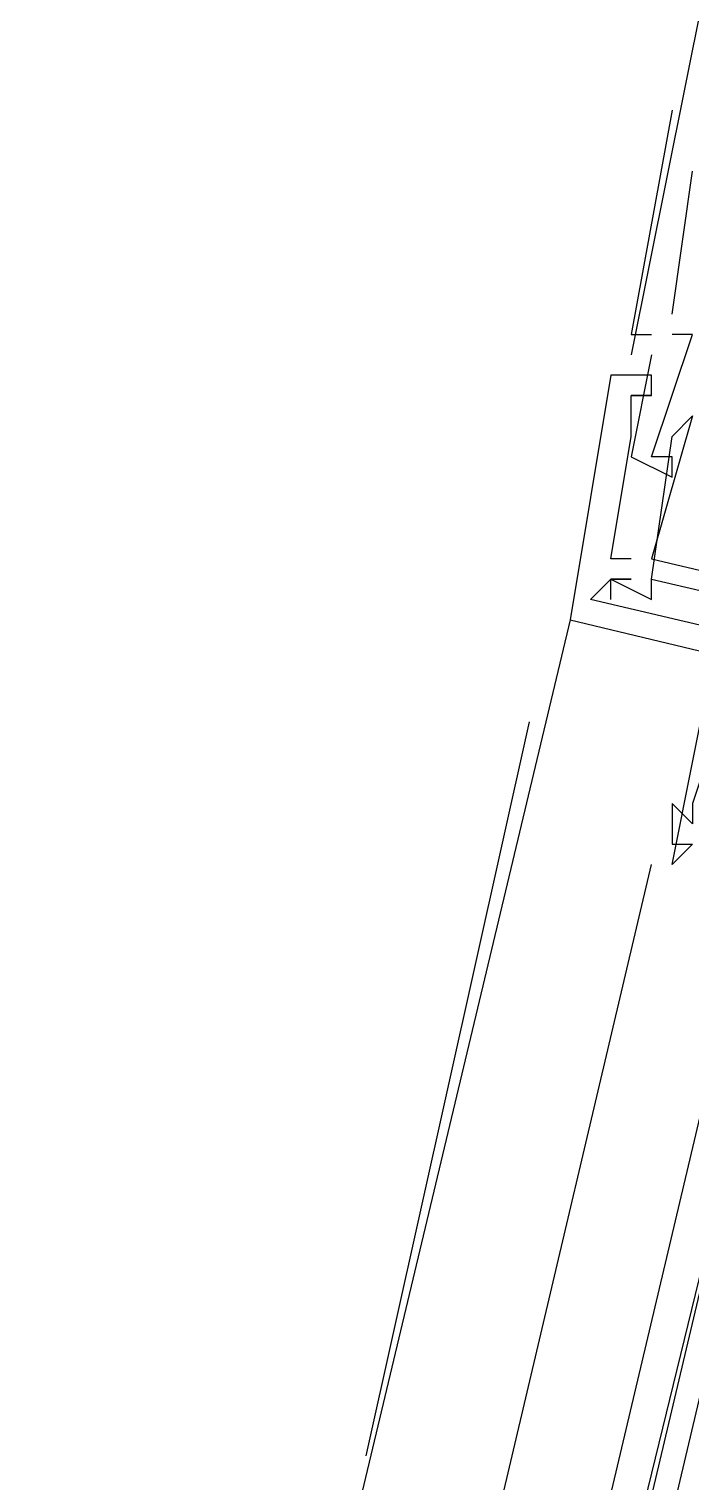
# Model space of a CAD drawing. Header units: feet. Extents: x -84 to 198, y -22 to 181.
# Drawn here: x 120.567 to 120.999, y 90.241 to 91.191 of the extents above; entities that cross this region are included whole.
import ezdxf

# ---------------------------------------------------------------- set-up
doc = ezdxf.new("R2010")
doc.units = ezdxf.units.FT
doc.layers.add('A-LINEA', color=7, linetype='CONTINUOUS')

msp = doc.modelspace()

# ---------------------------------------------------------------- linework, layer by layer
at = {"layer": 'A-LINEA'}
for p, q in [((121.0267, 91.3111), (120.96, 90.9778)), ((120.9867, 91.1378), (120.9867, 91.1378)), ((120.9867, 91.1378), (120.9867, 91.1378)), ((120.9867, 91.1378), (120.9867, 91.1378)), ((120.9867, 91.0044), (121, 91.0978)), ((120.9867, 91.0044), (121, 91.0978)), ((120.9867, 91.0044), (121, 91.0978)), ((120.9867, 91.0044), (120.9867, 91.0044)), ((120.9867, 91.0044), (120.9867, 91.0044)), ((120.9867, 91.0044), (120.9867, 91.0044)), ((120.96, 90.9911), (120.96, 90.9911)), ((120.96, 90.9911), (120.96, 90.9911)), ((120.96, 90.9911), (120.96, 90.9911)), ((120.9733, 90.9911), (120.9733, 90.9911)), ((120.9733, 90.9911), (120.9733, 90.9911)), ((120.9733, 90.9911), (120.9733, 90.9911)), ((120.9867, 90.9911), (120.9867, 90.9911)), ((120.9867, 90.9911), (120.9867, 90.9911)), ((120.9867, 90.9911), (120.9867, 90.9911)), ((120.9733, 90.9778), (120.9733, 90.9778)), ((120.9733, 90.9778), (120.9733, 90.9778)), ((120.9733, 90.9778), (120.9733, 90.9778)), ((120.9467, 90.9644), (120.9467, 90.9644)), ((120.9467, 90.9644), (120.9467, 90.9644)), ((120.9467, 90.9644), (120.9467, 90.9644)), ((120.9733, 90.9644), (120.9733, 90.9644)), ((120.9733, 90.9644), (120.9733, 90.9644)), ((120.9733, 90.9644), (120.9733, 90.9644)), ((120.96, 90.9511), (120.96, 90.9511)), ((120.96, 90.9511), (120.96, 90.9511)), ((120.96, 90.9511), (120.96, 90.9511)), ((120.96, 90.9511), (120.96, 90.9511)), ((120.96, 90.9511), (120.96, 90.9511)), ((120.96, 90.9511), (120.96, 90.9511)), ((120.9733, 90.9511), (120.9733, 90.9511)), ((120.9733, 90.9511), (120.9733, 90.9511)), ((120.9733, 90.9511), (120.9733, 90.9511)), ((120.9733, 90.9511), (120.9733, 90.9511)), ((120.9733, 90.9511), (120.9733, 90.9511)), ((120.9733, 90.9511), (120.9733, 90.9511)), ((120.96, 90.9378), (120.96, 90.9378)), ((120.96, 90.9378), (120.96, 90.9378)), ((120.96, 90.9378), (120.96, 90.9378)), ((120.96, 90.9244), (120.96, 90.9244)), ((120.96, 90.9244), (120.96, 90.9244)), ((120.96, 90.9244), (120.96, 90.9244)), ((120.96, 90.9244), (120.96, 90.9244)), ((120.96, 90.9244), (120.96, 90.9244)), ((120.96, 90.9244), (120.96, 90.9244)), ((120.9867, 90.9244), (120.9867, 90.9244)), ((120.9867, 90.9244), (120.9867, 90.9244)), ((120.9867, 90.9244), (120.9867, 90.9244)), ((120.96, 90.9111), (120.96, 90.9111)), ((120.96, 90.9111), (120.96, 90.9111)), ((120.96, 90.9111), (120.96, 90.9111)), ((120.9733, 90.9111), (120.9733, 90.9111)), ((120.9733, 90.9111), (120.9733, 90.9111)), ((120.9733, 90.9111), (120.9733, 90.9111)), ((120.9867, 90.9111), (120.9867, 90.9111)), ((120.9867, 90.9111), (120.9867, 90.9111)), ((120.9867, 90.9111), (120.9867, 90.9111)), ((120.9867, 90.8978), (120.9867, 90.8978)), ((120.9867, 90.8978), (120.9867, 90.8978)), ((120.9867, 90.8978), (120.9867, 90.8978)), ((120.9467, 90.8444), (120.9467, 90.8444)), ((120.9467, 90.8444), (120.9467, 90.8444)), ((120.9467, 90.8444), (120.9467, 90.8444)), ((120.96, 90.8444), (120.96, 90.8444)), ((120.96, 90.8444), (120.96, 90.8444)), ((120.96, 90.8444), (120.96, 90.8444)), ((120.9733, 90.8444), (120.9733, 90.8444)), ((120.9733, 90.8444), (120.9733, 90.8444)), ((120.9733, 90.8444), (120.9733, 90.8444)), ((120.9467, 90.8311), (120.9467, 90.8311)), ((120.9467, 90.8311), (120.9467, 90.8311)), ((120.9467, 90.8311), (120.9467, 90.8311)), ((120.9467, 90.8311), (120.9467, 90.8311)), ((120.9467, 90.8311), (120.9467, 90.8311)), ((120.9467, 90.8311), (120.9467, 90.8311)), ((120.9467, 90.8311), (120.9467, 90.8311)), ((120.9467, 90.8311), (120.9467, 90.8311)), ((120.9467, 90.8311), (120.9467, 90.8311)), ((120.96, 90.8311), (120.96, 90.8311)), ((120.96, 90.8311), (120.96, 90.8311)), ((120.96, 90.8311), (120.96, 90.8311)), ((120.96, 90.8311), (120.96, 90.8311)), ((120.96, 90.8311), (120.96, 90.8311)), ((120.96, 90.8311), (120.96, 90.8311)), ((120.9733, 90.8311), (120.9733, 90.8311)), ((120.9733, 90.8311), (120.9733, 90.8311)), ((120.9733, 90.8311), (120.9733, 90.8311)), ((120.9733, 90.8311), (120.9733, 90.8311)), ((120.9733, 90.8311), (120.9733, 90.8311)), ((120.9733, 90.8311), (120.9733, 90.8311)), ((120.9333, 90.8178), (120.9333, 90.8178)), ((120.9333, 90.8178), (120.9333, 90.8178)), ((120.9333, 90.8178), (120.9333, 90.8178)), ((120.9467, 90.8178), (120.9467, 90.8178)), ((120.9467, 90.8178), (120.9467, 90.8178)), ((120.9467, 90.8178), (120.9467, 90.8178)), ((120.9733, 90.8178), (120.9733, 90.8178)), ((120.9733, 90.8178), (120.9733, 90.8178)), ((120.9733, 90.8178), (120.9733, 90.8178)), ((120.92, 90.8044), (119.2667, 83.8711)), ((120.92, 90.8044), (120.92, 90.8044)), ((120.92, 90.8044), (120.92, 90.8044)), ((120.92, 90.8044), (120.92, 90.8044)), ((120.8933, 90.7378), (120.7867, 90.2578)), ((120.9867, 90.6844), (120.9867, 90.6844)), ((120.9867, 90.6844), (120.9867, 90.6844)), ((120.9867, 90.6844), (120.9867, 90.6844)), ((120.9867, 90.6578), (120.9867, 90.6578)), ((120.9867, 90.6578), (120.9867, 90.6578)), ((120.9867, 90.6578), (120.9867, 90.6578)), ((120.5867, 89.0044), (120.9733, 90.6444)), ((120.9867, 90.6444), (120.9867, 90.6444)), ((120.9867, 90.6444), (120.9867, 90.6444)), ((120.9867, 90.6444), (120.9867, 90.6444))]:
    msp.add_line(p, q, dxfattribs=at)
for points in [[(120.9867, 91.1378), (120.96, 90.9911), (120.9733, 90.9911)], [(120.9867, 91.1378), (120.96, 90.9911), (120.9733, 90.9911)], [(120.9867, 91.1378), (120.96, 90.9911), (120.9733, 90.9911)], [(120.9733, 90.9778), (120.96, 90.9111), (120.9867, 90.8978), (120.9867, 90.9111), (120.9733, 90.9111), (121, 90.9911), (120.9867, 90.9911)], [(120.9733, 90.9778), (120.96, 90.9111), (120.9867, 90.8978), (120.9867, 90.9111), (120.9733, 90.9111), (121, 90.9911), (120.9867, 90.9911)], [(120.9733, 90.9778), (120.96, 90.9111), (120.9867, 90.8978), (120.9867, 90.9111), (120.9733, 90.9111), (121, 90.9911), (120.9867, 90.9911)], [(120.9733, 90.9511), (120.9733, 90.9644), (120.9467, 90.9644), (120.92, 90.8044), (121.5867, 90.6444)], [(120.9733, 90.9511), (120.9733, 90.9644), (120.9467, 90.9644), (120.92, 90.8044), (121.5867, 90.6444)], [(120.9733, 90.9511), (120.9733, 90.9644), (120.9467, 90.9644), (120.92, 90.8044), (121.5867, 90.6444)], [(120.96, 90.9244), (120.96, 90.9511), (120.9733, 90.9511), (120.96, 90.9511)], [(120.96, 90.9244), (120.96, 90.9511), (120.9733, 90.9511), (120.96, 90.9511)], [(120.96, 90.9244), (120.96, 90.9511), (120.9733, 90.9511), (120.96, 90.9511)], [(120.96, 90.8444), (120.9467, 90.8444), (120.96, 90.9244), (120.96, 90.9378)], [(120.96, 90.8444), (120.9467, 90.8444), (120.96, 90.9244), (120.96, 90.9378)], [(120.96, 90.8444), (120.9467, 90.8444), (120.96, 90.9244), (120.96, 90.9378)], [(120.9733, 90.8311), (120.9867, 90.9244), (121, 90.9378), (120.9733, 90.8444), (121.48, 90.7244), (121.4933, 90.8178), (121.4933, 90.8178)], [(120.9733, 90.8311), (120.9867, 90.9244), (121, 90.9378), (120.9733, 90.8444), (121.48, 90.7244), (121.4933, 90.8178), (121.4933, 90.8178)], [(120.9733, 90.8311), (120.9867, 90.9244), (121, 90.9378), (120.9733, 90.8444), (121.48, 90.7244), (121.4933, 90.8178), (121.4933, 90.8178)], [(120.96, 90.8311), (120.9467, 90.8311), (120.9333, 90.8178)], [(120.9333, 90.8178), (120.9467, 90.8311), (120.96, 90.8311)], [(120.96, 90.8311), (120.9467, 90.8311), (120.9333, 90.8178)], [(120.9333, 90.8178), (120.9467, 90.8311), (120.96, 90.8311)], [(120.96, 90.8311), (120.9467, 90.8311), (120.9333, 90.8178)], [(120.9333, 90.8178), (120.9467, 90.8311), (120.96, 90.8311)], [(120.9467, 90.8178), (120.9467, 90.8178), (120.9467, 90.8311), (120.9733, 90.8178), (120.9733, 90.8311), (121.3733, 90.7378), (121.3733, 90.7244), (121.3867, 90.7244), (121.3867, 90.7378), (121.48, 90.7244)], [(120.9467, 90.8178), (120.9467, 90.8178), (120.9467, 90.8311), (120.9733, 90.8178), (120.9733, 90.8311), (121.3733, 90.7378), (121.3733, 90.7244), (121.3867, 90.7244), (121.3867, 90.7378), (121.48, 90.7244)], [(120.9467, 90.8178), (120.9467, 90.8178), (120.9467, 90.8311), (120.9733, 90.8178), (120.9733, 90.8311), (121.3733, 90.7378), (121.3733, 90.7244), (121.3867, 90.7244), (121.3867, 90.7378), (121.48, 90.7244)], [(121.4933, 90.7511), (121.48, 90.6844), (121.4, 90.7111), (121.4, 90.7378), (121.3867, 90.7378), (121.3867, 90.7244), (121.3867, 90.7111), (120.9333, 90.8178)], [(121.4933, 90.7511), (121.48, 90.6844), (121.4, 90.7111), (121.4, 90.7378), (121.3867, 90.7378), (121.3867, 90.7244), (121.3867, 90.7111), (120.9333, 90.8178)], [(121.4933, 90.7511), (121.48, 90.6844), (121.4, 90.7111), (121.4, 90.7378), (121.3867, 90.7378), (121.3867, 90.7244), (121.3867, 90.7111), (120.9333, 90.8178)], [(121.1333, 90.7378), (121.1333, 90.7111), (121.12, 90.7244), (121.1067, 90.7244), (121.0933, 90.7244), (121.08, 90.7244), (121.0667, 90.7378), (121.0533, 90.7378), (121.04, 90.7378), (121.0533, 90.7644), (121.0267, 90.7644), (121, 90.6844), (121, 90.6711), (120.9867, 90.6844), (120.9867, 90.6578), (121, 90.6578), (120.9867, 90.6444), (121.0133, 90.7778), (121.0133, 90.7778)], [(121.1333, 90.7378), (121.1333, 90.7111), (121.12, 90.7244), (121.1067, 90.7244), (121.0933, 90.7244), (121.08, 90.7244), (121.0667, 90.7378), (121.0533, 90.7378), (121.04, 90.7378), (121.0533, 90.7644), (121.0267, 90.7644), (121, 90.6844), (121, 90.6711), (120.9867, 90.6844), (120.9867, 90.6578), (121, 90.6578), (120.9867, 90.6444), (121.0133, 90.7778), (121.0133, 90.7778)], [(121.1333, 90.7378), (121.1333, 90.7111), (121.12, 90.7244), (121.1067, 90.7244), (121.0933, 90.7244), (121.08, 90.7244), (121.0667, 90.7378), (121.0533, 90.7378), (121.04, 90.7378), (121.0533, 90.7644), (121.0267, 90.7644), (121, 90.6844), (121, 90.6711), (120.9867, 90.6844), (120.9867, 90.6578), (121, 90.6578), (120.9867, 90.6444), (121.0133, 90.7778), (121.0133, 90.7778)], [(120.6533, 88.9911), (121.0533, 90.6844), (121.0667, 90.6844), (121.08, 90.6844), (120.6667, 88.9911)], [(120.6933, 88.9778), (121.0933, 90.6711), (121.0933, 90.6844), (121.08, 90.6844), (120.68, 88.9911)]]:
    msp.add_lwpolyline(points, dxfattribs=at)

doc.saveas('drawing.dxf')
